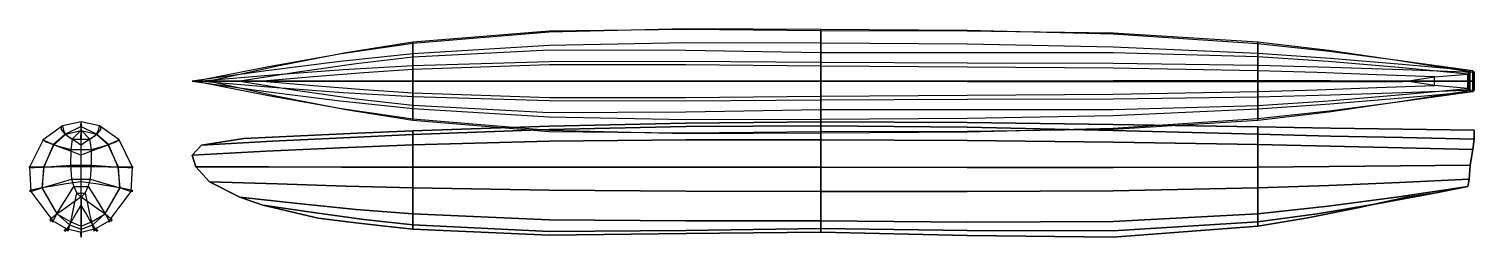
# Model space of a CAD drawing. Header units: metres. Extents: x -11 to 284, y 0 to 43.
import ezdxf

# ---------------------------------------------------------------- set-up
doc = ezdxf.new("R2010")
doc.units = ezdxf.units.M

msp = doc.modelspace()

# ---------------------------------------------------------------- linework, layer by layer
for points in [[(23.42, 31.87), (38.25, 28.98), (53.09, 26.33), (67.63, 24.21), (95.46, 21.9), (123.29, 21.26), (150.83, 21.36), (180.62, 21.59), (210.42, 22.34), (239.91, 24.29), (254.45, 25.87), (268.98, 27.75), (283.22, 29.73), (283.22, 34.03), (268.98, 36.02), (254.45, 37.9), (239.91, 39.47), (210.42, 41.43), (180.62, 42.18), (150.83, 42.4), (123.29, 42.51), (95.46, 41.87), (67.63, 39.55), (53.09, 37.44), (38.25, 34.79), (23.42, 31.89), (23.42, 31.87)], [(26.17, 31.87), (40.08, 28.86), (54, 26.12), (67.62, 23.96), (95.46, 21.68), (123.29, 21.35), (150.82, 21.66), (180.62, 21.69), (210.42, 22.09), (239.91, 23.92), (254.36, 25.62), (268.81, 27.72), (282.96, 29.96), (282.96, 33.8), (268.81, 36.05), (254.36, 38.15), (239.91, 39.84), (210.42, 41.68), (180.62, 42.07), (150.82, 42.1), (123.29, 42.41), (95.46, 42.08), (67.62, 39.8), (54, 37.65), (40.08, 34.91), (26.17, 31.89), (26.17, 31.87)], [(150.83, 31.88), (150.82, 28.1), (150.82, 24.13), (150.83, 21.36), (150.82, 21.66), (150.82, 26.14), (150.82, 28.85), (150.83, 31.88), (150.83, 31.88), (150.82, 34.92), (150.82, 37.63), (150.82, 42.1), (150.83, 42.4), (150.82, 39.64), (150.82, 35.67), (150.83, 31.88)], [(22.63, 31.87), (37.72, 29.79), (52.82, 27.88), (67.62, 26.34), (95.46, 24.63), (123.29, 24.09), (150.82, 24.13), (180.62, 24.34), (210.42, 24.93), (239.91, 26.26), (254.62, 27.29), (269.33, 28.51), (283.74, 29.78), (283.74, 33.98), (269.33, 35.26), (254.62, 36.48), (239.91, 37.51), (210.42, 38.84), (180.62, 39.43), (150.82, 39.64), (123.29, 39.67), (95.46, 39.13), (67.62, 37.43), (52.82, 35.89), (37.72, 33.98), (22.63, 31.89), (22.63, 31.87)], [(67.63, 31.88), (67.62, 28.74), (67.62, 26.34), (67.63, 24.21), (67.62, 23.96), (67.62, 27), (67.62, 29.5), (67.63, 31.88), (67.63, 31.88), (67.62, 34.26), (67.62, 36.76), (67.62, 39.8), (67.63, 39.55), (67.62, 37.43), (67.62, 35.03), (67.63, 31.88)], [(239.91, 31.8), (239.91, 28.71), (239.91, 26.26), (239.91, 24.29), (239.91, 23.92), (239.91, 26.94), (239.91, 29.78), (239.91, 31.88), (239.91, 31.88), (239.91, 33.98), (239.91, 36.82), (239.91, 39.84), (239.91, 39.47), (239.91, 37.51), (239.91, 35.06), (239.91, 31.96)], [(24.58, 31.87), (39.02, 30.67), (53.47, 29.58), (67.62, 28.74), (95.46, 27.93), (123.29, 27.88), (150.82, 28.1), (180.62, 28.2), (210.42, 28.31), (239.91, 28.71), (254.71, 29.1), (269.5, 29.58), (284, 30.1), (284, 33.66), (269.5, 34.18), (254.71, 34.67), (239.91, 35.06), (210.42, 35.46), (180.62, 35.57), (150.82, 35.67), (123.29, 35.88), (95.46, 35.84), (67.62, 35.03), (53.47, 34.19), (39.02, 33.1), (24.58, 31.89), (24.58, 31.87)], [(32.37, 31.87), (44.22, 30.01), (56.07, 28.32), (67.62, 27), (95.46, 25.53), (123.29, 25.65), (150.82, 26.14), (180.62, 26.14), (210.42, 26.11), (239.91, 26.94), (254.27, 27.89), (268.63, 29.1), (282.69, 30.42), (282.69, 33.34), (268.63, 34.67), (254.27, 35.88), (239.91, 36.82), (210.42, 37.66), (180.62, 37.63), (150.82, 37.63), (123.29, 38.12), (95.46, 38.23), (67.62, 36.76), (56.07, 35.44), (44.22, 33.75), (32.37, 31.89), (32.37, 31.87)], [(37.09, 31.87), (47.36, 30.98), (57.64, 30.17), (67.62, 29.5), (95.46, 28.56), (123.29, 28.54), (150.82, 28.85), (180.62, 29.05), (210.42, 29.27), (239.91, 29.78), (252.02, 30.14), (264.14, 30.57), (275.95, 31.02), (275.95, 32.74), (264.14, 33.19), (252.02, 33.62), (239.91, 33.98), (210.42, 34.5), (180.62, 34.71), (150.82, 34.92), (123.29, 35.23), (95.46, 35.21), (67.62, 34.26), (57.64, 33.6), (47.36, 32.78), (37.09, 31.89), (37.09, 31.87)], [(284, 31.88), (284, 30.1), (283.74, 29.78), (283.22, 29.73), (282.96, 29.96), (282.69, 30.42), (275.95, 31.02), (270.21, 31.88), (270.21, 31.88), (275.95, 32.74), (282.69, 33.34), (282.96, 33.8), (283.22, 34.03), (283.74, 33.98), (284, 33.66), (284, 31.88)], [(33.17, 31.87), (24.58, 31.87), (22.63, 31.87), (23.42, 31.87), (26.17, 31.87), (32.37, 31.87), (37.09, 31.87), (48.31, 31.87), (48.31, 31.89), (37.09, 31.89), (32.37, 31.89), (26.17, 31.89), (23.42, 31.89), (22.63, 31.89), (24.58, 31.89), (33.17, 31.89)], [(33.17, 31.87), (44.75, 31.88), (56.34, 31.88), (67.63, 31.88), (95.46, 31.89), (123.29, 31.9), (150.83, 31.88), (180.62, 31.85), (210.42, 31.81), (239.91, 31.8), (254.71, 31.82), (269.5, 31.85), (284, 31.88), (284, 31.88), (269.5, 31.92), (254.71, 31.95), (239.91, 31.96), (210.42, 31.96), (180.62, 31.92), (150.83, 31.88), (123.29, 31.87), (95.46, 31.87), (67.63, 31.88), (56.34, 31.89), (44.75, 31.89), (33.17, 31.89), (33.17, 31.87)], [(48.31, 31.87), (54.85, 31.88), (61.39, 31.88), (67.63, 31.88), (95.46, 31.89), (123.29, 31.89), (150.83, 31.88), (180.62, 31.88), (210.42, 31.88), (239.91, 31.88), (250.11, 31.88), (260.31, 31.88), (270.21, 31.88), (270.21, 31.88), (260.31, 31.88), (250.11, 31.88), (239.91, 31.88), (210.42, 31.88), (180.62, 31.88), (150.83, 31.88), (123.29, 31.88), (95.46, 31.88), (67.63, 31.88), (61.39, 31.89), (54.85, 31.89), (48.31, 31.89), (48.31, 31.87)], [(0, 23.59), (-3.79, 22.83), (-7.75, 19.96), (-10.52, 14.4), (-10.22, 9.47), (-5.74, 3.5), (-3.03, 1.93), (0, 1.16), (0, 1.16), (3.03, 1.93), (5.74, 3.5), (10.22, 9.47), (10.52, 14.4), (7.75, 19.96), (3.79, 22.83), (0, 23.59)], [(-0.01, 20.21), (-0.01, 20.77), (0, 21.3), (0, 21.79), (0.01, 22.75), (0.01, 23.36), (0, 23.59), (-0.04, 23.45), (-0.08, 23.05), (-0.08, 22.57), (-0.06, 22.34), (-0.03, 22.13), (0, 21.93), (0, 21.93), (0.03, 22.13), (0.06, 22.34), (0.08, 22.57), (0.08, 23.05), (0.04, 23.45), (0, 23.59), (-0.01, 23.36), (-0.01, 22.75), (0, 21.79), (0, 21.3), (0.01, 20.77), (0.01, 20.21), (-0.01, 20.21)], [(33.17, 20.21), (44.75, 20.77), (56.34, 21.3), (67.63, 21.79), (95.46, 22.75), (123.29, 23.36), (150.83, 23.59), (180.62, 23.45), (210.42, 23.05), (239.91, 22.57), (254.71, 22.34), (269.5, 22.13), (284, 21.93), (284, 21.93), (269.5, 22.13), (254.71, 22.34), (239.91, 22.57), (210.42, 23.05), (180.62, 23.45), (150.83, 23.59), (123.29, 23.36), (95.46, 22.75), (67.63, 21.79), (56.34, 21.3), (44.75, 20.77), (33.17, 20.21), (33.17, 20.21)], [(150.83, 23.59), (150.82, 22.83), (150.82, 19.96), (150.83, 14.4), (150.82, 9.47), (150.82, 3.5), (150.82, 1.93), (150.83, 1.16), (150.83, 1.16), (150.82, 1.93), (150.82, 3.5), (150.82, 9.47), (150.83, 14.4), (150.82, 19.96), (150.82, 22.83), (150.83, 23.59)], [(-0.08, 22.57), (-3.17, 21.08), (-5.62, 18.98), (-7.59, 14.4), (-7.96, 10.19), (-4.94, 4.9), (-2.1, 3.24), (0, 2.4), (0, 2.4), (2.1, 3.24), (4.94, 4.9), (7.96, 10.19), (7.59, 14.4), (5.62, 18.98), (3.17, 21.08), (0.08, 22.57)], [(0, 21.79), (-3.15, 21.03), (-5.55, 18.93), (-7.67, 14.4), (-7.92, 10.19), (-4.88, 4.87), (-2.38, 2.64), (0, 1.8), (0, 1.8), (2.38, 2.64), (4.88, 4.87), (7.92, 10.19), (7.67, 14.4), (5.55, 18.93), (3.15, 21.03), (0, 21.79)], [(-0.01, 18.89), (-1.21, 19.65), (-2.3, 20.38), (-3.15, 21.03), (-3.96, 22.05), (-4, 22.66), (-3.79, 22.83), (-3.69, 22.5), (-3.58, 21.84), (-3.17, 21.08), (-2.78, 20.73), (-2.3, 20.4), (-1.78, 20.09), (1.78, 20.09), (2.3, 20.4), (2.78, 20.73), (3.17, 21.08), (3.58, 21.84), (3.69, 22.5), (3.79, 22.83), (4, 22.66), (3.96, 22.05), (3.15, 21.03), (2.3, 20.38), (1.21, 19.65), (0.01, 18.89), (-0.01, 18.89)], [(0, 21.93), (-1.78, 20.09), (-2.1, 17.99), (-2.15, 14.83), (-1.92, 11.94), (-1.46, 10.47), (-0.86, 9.08), (0, 8.29), (0, 8.29), (0.86, 9.08), (1.46, 10.47), (1.92, 11.94), (2.15, 14.83), (2.1, 17.99), (1.78, 20.09), (0, 21.93)], [(24.58, 18.89), (39.02, 19.65), (53.47, 20.38), (67.62, 21.03), (95.46, 22.05), (123.29, 22.66), (150.82, 22.83), (180.62, 22.5), (210.42, 21.84), (239.91, 21.08), (254.71, 20.73), (269.5, 20.4), (284, 20.09), (284, 20.09), (269.5, 20.4), (254.71, 20.73), (239.91, 21.08), (210.42, 21.84), (180.62, 22.5), (150.82, 22.83), (123.29, 22.66), (95.46, 22.05), (67.62, 21.03), (53.47, 20.38), (39.02, 19.65), (24.58, 18.89), (24.58, 18.89)], [(67.63, 21.79), (67.62, 21.03), (67.62, 18.93), (67.63, 14.4), (67.62, 10.19), (67.62, 4.87), (67.62, 2.64), (67.63, 1.8), (67.63, 1.8), (67.62, 2.64), (67.62, 4.87), (67.62, 10.19), (67.63, 14.4), (67.62, 18.93), (67.62, 21.03), (67.63, 21.79)], [(239.91, 22.57), (239.91, 21.08), (239.91, 18.98), (239.91, 14.4), (239.91, 10.19), (239.91, 4.9), (239.91, 3.24), (239.91, 2.4), (239.91, 2.4), (239.91, 3.24), (239.91, 4.9), (239.91, 10.19), (239.91, 14.4), (239.91, 18.98), (239.91, 21.08), (239.91, 22.57)], [(284, 21.93), (284, 20.09), (283.74, 17.99), (283.22, 14.83), (282.96, 11.94), (282.69, 10.47), (275.95, 9.08), (270.21, 8.29), (270.21, 8.29), (275.95, 9.08), (282.69, 10.47), (282.96, 11.94), (283.22, 14.83), (283.74, 17.99), (284, 20.09), (284, 21.93)], [(-0.01, 16.86), (-2.09, 17.63), (-4.01, 18.34), (-5.55, 18.93), (-7.25, 19.65), (-7.79, 19.94), (-7.75, 19.96), (-7.54, 19.8), (-6.95, 19.47), (-5.62, 18.98), (-4.59, 18.67), (-3.38, 18.33), (-2.1, 17.99), (2.1, 17.99), (3.38, 18.33), (4.59, 18.67), (5.62, 18.98), (6.95, 19.47), (7.54, 19.8), (7.75, 19.96), (7.79, 19.94), (7.25, 19.65), (5.55, 18.93), (4.01, 18.34), (2.09, 17.63), (0.01, 16.86), (-0.01, 16.86)], [(-0.01, 20.21), (-0.01, 18.89), (-0.01, 16.86), (-0.01, 14.46), (-0.01, 11.43), (-0.01, 8.26), (-0.01, 6.68), (-0.01, 4.03), (0.01, 4.03), (0.01, 6.68), (0.01, 8.26), (0.01, 11.43), (0.01, 14.46), (0.01, 16.86), (0.01, 18.89), (0.01, 20.21)], [(33.17, 20.21), (24.58, 18.89), (22.63, 16.86), (23.42, 14.46), (26.17, 11.43), (32.37, 8.26), (37.09, 6.68), (48.31, 4.03), (48.31, 4.03), (37.09, 6.68), (32.37, 8.26), (26.17, 11.43), (23.42, 14.46), (22.63, 16.86), (24.58, 18.89), (33.17, 20.21)], [(22.63, 16.86), (37.72, 17.63), (52.82, 18.34), (67.62, 18.93), (95.46, 19.65), (123.29, 19.94), (150.82, 19.96), (180.62, 19.8), (210.42, 19.47), (239.91, 18.98), (254.62, 18.67), (269.33, 18.33), (283.74, 17.99), (283.74, 17.99), (269.33, 18.33), (254.62, 18.67), (239.91, 18.98), (210.42, 19.47), (180.62, 19.8), (150.82, 19.96), (123.29, 19.94), (95.46, 19.65), (67.62, 18.93), (52.82, 18.34), (37.72, 17.63), (22.63, 16.86), (22.63, 16.86)], [(-0.01, 14.46), (-2.9, 14.43), (-5.55, 14.41), (-7.67, 14.4), (-9.98, 14.4), (-10.63, 14.41), (-10.52, 14.4), (-10.3, 14.34), (-9.54, 14.31), (-7.59, 14.4), (-6.02, 14.52), (-4.14, 14.67), (-2.15, 14.83), (2.15, 14.83), (4.14, 14.67), (6.02, 14.52), (7.59, 14.4), (9.54, 14.31), (10.3, 14.34), (10.52, 14.4), (10.63, 14.41), (9.98, 14.4), (7.67, 14.4), (5.55, 14.41), (2.9, 14.43), (0.01, 14.46), (-0.01, 14.46)], [(23.42, 14.46), (38.25, 14.43), (53.09, 14.41), (67.63, 14.4), (95.46, 14.4), (123.29, 14.41), (150.83, 14.4), (180.62, 14.34), (210.42, 14.31), (239.91, 14.4), (254.45, 14.52), (268.98, 14.67), (283.22, 14.83), (283.22, 14.83), (268.98, 14.67), (254.45, 14.52), (239.91, 14.4), (210.42, 14.31), (180.62, 14.34), (150.83, 14.4), (123.29, 14.41), (95.46, 14.4), (67.63, 14.4), (53.09, 14.41), (38.25, 14.43), (23.42, 14.46), (23.42, 14.46)], [(-0.01, 11.43), (-3.02, 10.97), (-5.77, 10.54), (-7.92, 10.19), (-10.2, 9.74), (-10.53, 9.54), (-10.22, 9.47), (-10.19, 9.43), (-9.8, 9.6), (-7.96, 10.19), (-6.26, 10.69), (-4.17, 11.3), (-1.92, 11.94), (1.92, 11.94), (4.17, 11.3), (6.26, 10.69), (7.96, 10.19), (9.8, 9.6), (10.19, 9.43), (10.22, 9.47), (10.53, 9.54), (10.2, 9.74), (7.92, 10.19), (5.77, 10.54), (3.02, 10.97), (0.01, 11.43), (-0.01, 11.43)], [(26.17, 11.43), (40.08, 10.97), (54, 10.54), (67.62, 10.19), (95.46, 9.74), (123.29, 9.54), (150.82, 9.47), (180.62, 9.43), (210.42, 9.6), (239.91, 10.19), (254.36, 10.69), (268.81, 11.3), (282.96, 11.94), (282.96, 11.94), (268.81, 11.3), (254.36, 10.69), (239.91, 10.19), (210.42, 9.6), (180.62, 9.43), (150.82, 9.47), (123.29, 9.54), (95.46, 9.74), (67.62, 10.19), (54, 10.54), (40.08, 10.97), (26.17, 11.43), (26.17, 11.43)], [(-0.01, 8.26), (-1.87, 6.98), (-3.56, 5.81), (-4.88, 4.87), (-6.35, 3.69), (-6.24, 3.49), (-5.74, 3.5), (-5.75, 3.2), (-5.77, 3.33), (-4.94, 4.9), (-4, 6.45), (-2.78, 8.38), (-1.46, 10.47), (1.46, 10.47), (2.78, 8.38), (4, 6.45), (4.94, 4.9), (5.77, 3.33), (5.75, 3.2), (5.74, 3.5), (6.24, 3.49), (6.35, 3.69), (4.88, 4.87), (3.56, 5.81), (1.87, 6.98), (0.01, 8.26), (-0.01, 8.26)], [(-0.01, 6.68), (-0.9, 5.14), (-1.72, 3.74), (-2.38, 2.64), (-3.32, 1.3), (-3.34, 1.53), (-3.03, 1.93), (-2.83, 1.53), (-2.62, 1.42), (-2.1, 3.24), (-1.74, 4.87), (-1.31, 6.91), (-0.86, 9.08), (0.86, 9.08), (1.31, 6.91), (1.74, 4.87), (2.1, 3.24), (2.62, 1.42), (2.83, 1.53), (3.03, 1.93), (3.34, 1.53), (3.32, 1.3), (2.38, 2.64), (1.72, 3.74), (0.9, 5.14), (0.01, 6.68), (-0.01, 6.68)], [(32.37, 8.26), (44.22, 6.98), (56.07, 5.81), (67.62, 4.87), (95.46, 3.69), (123.29, 3.49), (150.82, 3.5), (180.62, 3.2), (210.42, 3.33), (239.91, 4.9), (254.27, 6.45), (268.63, 8.38), (282.69, 10.47), (282.69, 10.47), (268.63, 8.38), (254.27, 6.45), (239.91, 4.9), (210.42, 3.33), (180.62, 3.2), (150.82, 3.5), (123.29, 3.49), (95.46, 3.69), (67.62, 4.87), (56.07, 5.81), (44.22, 6.98), (32.37, 8.26), (32.37, 8.26)], [(37.09, 6.68), (47.36, 5.14), (57.64, 3.74), (67.62, 2.64), (95.46, 1.3), (123.29, 1.53), (150.82, 1.93), (180.62, 1.53), (210.42, 1.42), (239.91, 3.24), (252.02, 4.87), (264.14, 6.91), (275.95, 9.08), (275.95, 9.08), (264.14, 6.91), (252.02, 4.87), (239.91, 3.24), (210.42, 1.42), (180.62, 1.53), (150.82, 1.93), (123.29, 1.53), (95.46, 1.3), (67.62, 2.64), (57.64, 3.74), (47.36, 5.14), (37.09, 6.68), (37.09, 6.68)], [(-0.01, 4.03), (-0.01, 3.2), (0, 2.43), (0, 1.8), (0.01, 0.56), (0, 0.86), (0, 1.16), (0, 0.46), (0, 0.17), (0, 2.4), (0, 4.08), (0, 6.13), (0, 8.29), (0, 8.29), (0, 6.13), (0, 4.08), (0, 2.4), (0, 0.17), (0, 0.46), (0, 1.16), (0, 0.86), (-0.01, 0.56), (0, 1.8), (0, 2.43), (0.01, 3.2), (0.01, 4.03), (-0.01, 4.03)], [(48.31, 4.03), (54.85, 3.2), (61.39, 2.43), (67.63, 1.8), (95.46, 0.56), (123.29, 0.86), (150.83, 1.16), (180.62, 0.46), (210.42, 0.17), (239.91, 2.4), (250.11, 4.08), (260.31, 6.13), (270.21, 8.29), (270.21, 8.29), (260.31, 6.13), (250.11, 4.08), (239.91, 2.4), (210.42, 0.17), (180.62, 0.46), (150.83, 1.16), (123.29, 0.86), (95.46, 0.56), (67.63, 1.8), (61.39, 2.43), (54.85, 3.2), (48.31, 4.03), (48.31, 4.03)]]:
    msp.add_lwpolyline(points)

doc.saveas('drawing.dxf')
